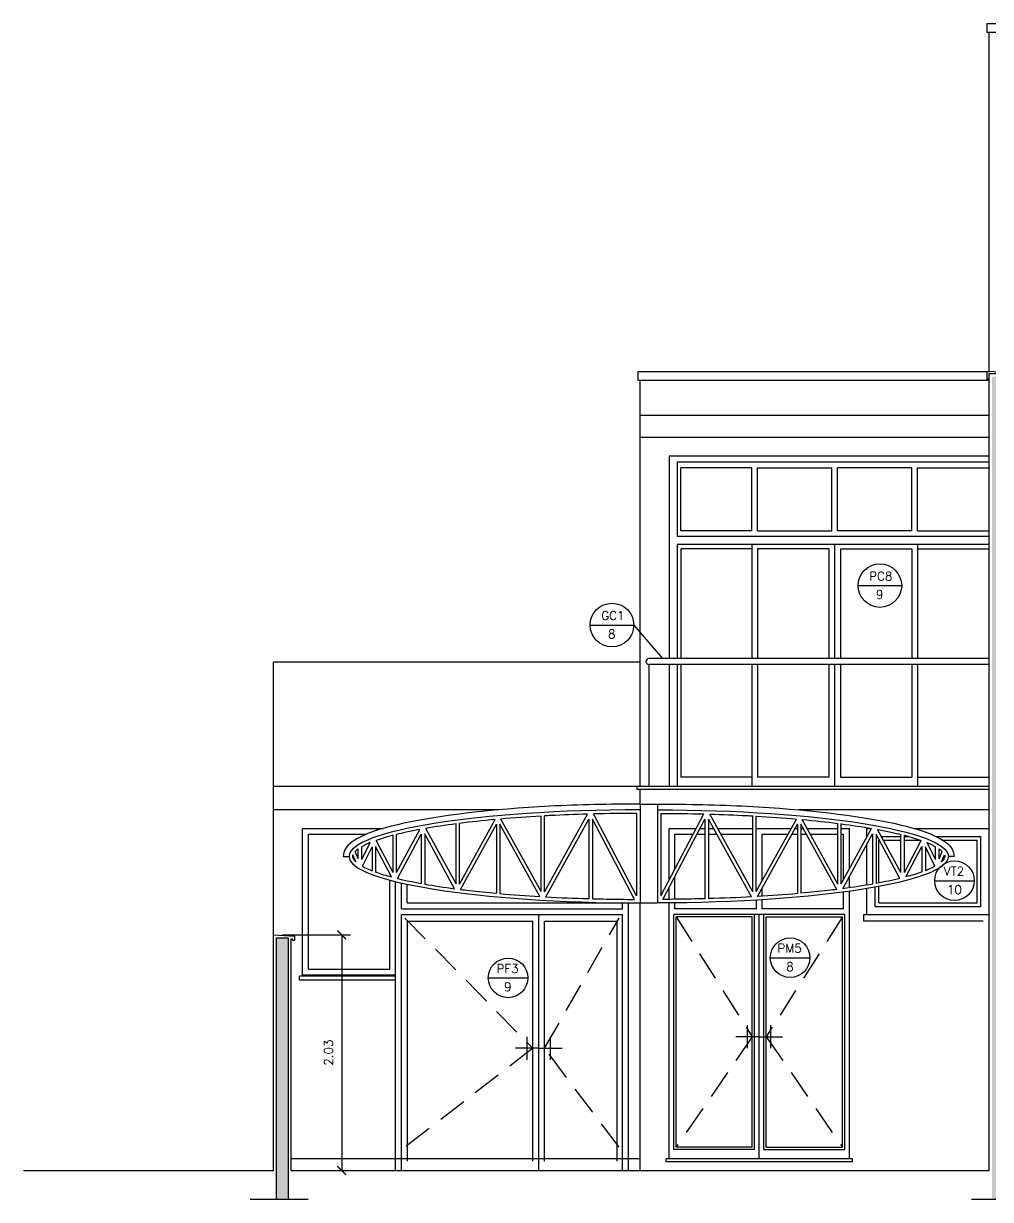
# Model space of a CAD drawing. Header units: millimetres. Extents: x 505 to 658, y 146 to 158.
# Drawn here: x 549.97 to 558.29, y 147.82 to 157.93 of the extents above; entities that cross this region are included whole.
import ezdxf

# ---------------------------------------------------------------- set-up
doc = ezdxf.new("R2010")
doc.units = ezdxf.units.MM
doc.linetypes.add('HIDDEN', pattern=[0.375, 0.25, -0.125])
for name, color, linetype in [('ALV', 5, 'Continuous'), ('CAIX', 2, 'Continuous'), ('CAIXN', 7, 'Continuous'), ('COTAS', 1, 'Continuous'), ('LPROJ', 7, 'HIDDEN'), ('LVISTA', 1, 'Continuous'), ('LVISTA01', 8, 'Continuous'), ('LVISTA02', 1, 'Continuous'), ('LVISTA025', 3, 'Continuous'), ('METAL', 5, 'Continuous'), ('NOTAS', 2, 'Continuous'), ('REVEST', 2, 'Continuous'), ('SOLID', 8, 'Continuous')]:
    doc.layers.add(name, color=color, linetype=linetype)
doc.styles.add('60-50', font='romans.shx', dxfattribs={"height": 0.075})
doc.dimstyles.new('50', dxfattribs={"dimtxt": 0.1, "dimasz": 2.5, "dimexe": 1.25, "dimexo": 0.625, "dimgap": 0.075, "dimtad": 1, "dimzin": 0, "dimdsep": 46, "dimtxsty": '60-50', "dimcen": 2.5, "dimclrt": 3, "dimadec": 0, "dimazin": 0, "dimtfac": 1, "dimtmove": 0, "dimatfit": 3, "dimfxl": 1, "dimarcsym": 0})

# ---------------------------------------------------------------- blocks, each defined once
blk = doc.blocks.new('_ARCHTICK')
at = {"color": 0, "linetype": 'ByBlock', "const_width": 0.15}
blk.add_lwpolyline([(-0.5, -0.5), (0.5, 0.5)], dxfattribs=at)
blk = doc.blocks.new('*D26')
at = {"color": 0, "linetype": 'ByBlock'}
for p, q in [((552.198, 150.098), (552.784, 150.098)), ((552.709, 150.098), (552.709, 148.073)), ((552.351, 148.073), (552.784, 148.073))]:
    blk.add_line(p, q, dxfattribs=at)
at = {"layer": 'DEFPOINTS', "color": 0, "linetype": 'ByBlock'}
for p in [(552.123, 150.098), (552.276, 148.073), (552.709, 148.073)]:
    blk.add_point(p, dxfattribs=at)
at = {"color": 0, "linetype": 'ByBlock', "xscale": 0.075, "yscale": 0.075, "zscale": 0.075}
for p, rotation in [((552.709, 150.098), 90), ((552.709, 148.073), 270)]:
    blk.add_blockref('_ARCHTICK', p, dxfattribs=dict(at, rotation=rotation))
at = {"color": 3, "linetype": 'ByBlock', "insert": (552.596, 149.086), "char_height": 0.075, "attachment_point": 5, "rotation": 90, "style": '60-50'}
blk.add_mtext('2.03', dxfattribs=at)

msp = doc.modelspace()

# ---------------------------------------------------------------- hatches: boundary and pattern name
at = {"layer": 'SOLID'}
h = msp.add_hatch(color=256, dxfattribs=at)
h.paths.add_polyline_path([(552.251, 150.073), (552.148, 150.073), (552.148, 147.823), (552.251, 147.823)])
h.paths.add_polyline_path([(558.298, 147.823), (558.398, 147.823), (558.398, 151.198), (560.698, 151.198), (560.698, 151.038), (560.798, 151.038), (560.798, 151.198), (565.848, 151.198), (565.848, 151.038), (565.948, 151.038), (565.948, 151.198), (567.348, 151.198), (567.348, 147.823), (567.448, 147.823), (567.448, 154.898), (567.348, 154.898), (567.348, 154.523), (560.448, 154.523), (558.398, 154.523), (558.398, 154.898), (558.298, 154.898)])
h.paths.add_polyline_path([(558.498, 151.323), (558.498, 154.398), (560.698, 154.398), (560.698, 151.323)], flags=16)
h.paths.add_polyline_path([(560.798, 151.323), (560.798, 154.398), (567.248, 154.398), (567.248, 151.323)], flags=16)
h.paths.add_polyline_path([(565.848, 147.823), (565.948, 147.823), (565.948, 149.348), (565.848, 149.348)], flags=17)
h.paths.add_polyline_path([(572.098, 150.073), (571.994, 150.073), (571.994, 147.823), (572.098, 147.823)])
h.paths.add_polyline_path([(563.066, 151.634), (563.55, 151.634), (563.55, 151.812), (563.066, 151.812)], flags=8)

# ---------------------------------------------------------------- linework, layer by layer
at = {"layer": 'ALV'}
for p, q in [((552.148, 150.073), (552.251, 150.073)), ((552.148, 147.823), (552.148, 150.073)), ((552.251, 147.823), (552.251, 150.073))]:
    msp.add_line(p, q, dxfattribs=at)
at = {"layer": 'CAIX'}
msp.add_lwpolyline([(558.423, 154.888), (558.443, 154.868), (558.443, 154.933), (558.253, 154.943), (558.253, 154.868), (558.273, 154.888)], dxfattribs=at)
at = {"layer": 'CAIXN', "color": 8, "ltscale": 0.5}
for p, q in [((557.148, 153.101), (557.522, 153.101)), ((554.845, 152.762), (555.219, 152.762)), ((555.219, 152.762), (555.466, 152.473)), ((557.806, 150.564), (558.146, 150.564)), ((556.393, 149.902), (556.733, 149.902)), ((553.969, 149.728), (554.309, 149.728))]:
    msp.add_line(p, q, dxfattribs=at)
for centre, radius in [((557.335, 153.101), 0.187), ((555.032, 152.762), 0.187), ((557.976, 150.564), 0.17), ((556.563, 149.902), 0.17), ((554.139, 149.728), 0.17)]:
    msp.add_circle(centre, radius, dxfattribs=at)
at = {"layer": 'LPROJ'}
for p, q in [((553.253, 150.243), (554.351, 149.123)), ((554.453, 149.123), (555.093, 150.243)), ((555.583, 150.253), (556.238, 149.223)), ((557.013, 150.253), (556.358, 149.223)), ((554.351, 149.123), (553.253, 148.273)), ((555.093, 148.273), (554.453, 149.123)), ((556.238, 149.223), (555.583, 148.273)), ((556.358, 149.223), (557.013, 148.273))]:
    msp.add_line(p, q, dxfattribs=at)
at = {"layer": 'LVISTA'}
for p, q in [((558.273, 154.563), (555.273, 154.563)), ((555.273, 154.373), (555.273, 154.563)), ((558.273, 154.373), (555.273, 154.373)), ((558.273, 151.373), (555.248, 151.373)), ((555.248, 151.348), (555.248, 151.373)), ((558.273, 151.348), (555.248, 151.348)), ((555.273, 151.223), (555.273, 151.348)), ((558.273, 151.173), (556.634, 151.173)), ((557.098, 148.148), (555.498, 148.148))]:
    msp.add_line(p, q, dxfattribs=at)
at = {"layer": 'LVISTA01'}
for p, q in [((555.253, 154.943), (558.273, 154.943)), ((555.253, 154.943), (555.253, 154.868)), ((555.253, 154.868), (558.273, 154.868)), ((555.273, 154.563), (555.273, 154.868)), ((555.273, 151.373), (555.273, 154.373)), ((555.523, 154.213), (555.523, 152.473)), ((558.273, 154.213), (555.523, 154.213)), ((555.593, 154.163), (555.593, 153.523)), ((558.273, 154.163), (555.593, 154.163)), ((556.234, 154.113), (555.625, 154.113)), ((555.625, 153.573), (555.625, 154.113)), ((556.234, 153.573), (556.234, 154.113)), ((556.284, 153.573), (556.284, 154.113)), ((556.284, 154.113), (556.921, 154.113)), ((556.921, 153.573), (556.921, 154.113)), ((557.608, 154.113), (556.971, 154.113)), ((556.971, 153.573), (556.971, 154.113)), ((557.608, 153.573), (557.608, 154.113)), ((557.658, 154.113), (558.268, 154.113)), ((557.658, 153.573), (557.658, 154.113)), ((556.234, 153.573), (555.625, 153.573)), ((556.284, 153.573), (556.921, 153.573)), ((557.608, 153.573), (556.971, 153.573)), ((557.658, 153.573), (558.268, 153.573)), ((558.273, 153.523), (555.593, 153.523)), ((558.273, 153.453), (555.593, 153.453)), ((555.593, 153.453), (555.593, 152.473)), ((555.625, 153.417), (555.625, 152.473)), ((556.234, 153.417), (555.625, 153.417)), ((556.234, 153.453), (556.234, 152.473)), ((556.896, 153.417), (556.284, 153.417)), ((556.284, 153.417), (556.284, 152.473)), ((556.896, 153.417), (556.896, 152.473)), ((556.946, 153.453), (556.946, 152.473)), ((556.996, 153.417), (557.608, 153.417)), ((556.996, 153.417), (556.996, 152.473)), ((557.608, 153.417), (557.608, 152.473)), ((557.658, 153.453), (557.658, 152.473)), ((557.658, 153.417), (558.268, 153.417)), ((552.123, 150.098), (552.123, 152.443)), ((555.273, 152.443), (552.123, 152.443)), ((555.523, 152.423), (555.523, 151.373)), ((555.593, 152.423), (555.593, 151.373)), ((555.625, 152.423), (555.625, 151.453)), ((556.234, 152.423), (556.234, 151.373)), ((556.284, 152.423), (556.284, 151.453)), ((556.896, 152.423), (556.896, 151.453)), ((556.946, 152.423), (556.946, 151.373)), ((556.996, 152.423), (556.996, 151.453)), ((557.608, 152.423), (557.608, 151.453)), ((557.658, 152.423), (557.658, 151.373)), ((556.234, 151.453), (555.625, 151.453)), ((556.896, 151.453), (556.284, 151.453)), ((556.996, 151.453), (557.608, 151.453)), ((557.658, 151.453), (558.268, 151.453)), ((555.248, 151.373), (552.123, 151.373)), ((554.061, 151.173), (552.123, 151.173)), ((552.373, 149.753), (552.373, 151.013)), ((552.373, 151.013), (553.065, 151.013)), ((552.423, 150.963), (552.921, 150.963)), ((552.423, 149.803), (552.423, 150.963)), ((553.123, 149.803), (553.123, 150.569)), ((553.173, 149.753), (553.173, 150.556)), ((553.173, 148.073), (553.173, 150.556)), ((553.223, 150.323), (553.223, 150.544)), ((553.273, 150.373), (553.273, 150.533)), ((553.273, 150.373), (555.073, 150.373)), ((555.123, 150.323), (555.123, 150.374)), ((555.173, 148.073), (555.173, 150.374)), ((553.223, 150.323), (555.123, 150.323)), ((553.223, 148.073), (553.223, 150.273)), ((553.223, 150.273), (555.123, 150.273)), ((554.403, 148.073), (554.403, 150.273)), ((555.123, 148.073), (555.123, 150.273)), ((553.273, 150.217), (554.351, 150.217)), ((553.273, 150.217), (553.273, 148.153)), ((554.351, 148.153), (554.351, 150.217)), ((554.453, 148.153), (554.453, 150.217)), ((554.453, 150.217), (555.073, 150.217)), ((555.073, 150.217), (555.073, 148.153)), ((553.173, 149.743), (552.348, 149.743)), ((552.348, 149.708), (552.348, 149.743)), ((553.173, 149.753), (552.373, 149.753)), ((552.423, 149.803), (553.123, 149.803)), ((553.173, 149.708), (552.348, 149.708)), ((555.273, 148.173), (552.276, 148.173))]:
    msp.add_line(p, q, dxfattribs=at)
at = {"layer": 'LVISTA02'}
for p, q in [((558.253, 157.933), (560.843, 157.933)), ((558.253, 157.933), (558.253, 157.858)), ((558.253, 157.858), (560.843, 157.858)), ((558.273, 154.942), (558.273, 157.858)), ((558.273, 155.059), (558.273, 157.858)), ((555.348, 152.423), (555.348, 151.373)), ((555.523, 151.013), (555.756, 151.013)), ((555.523, 150.568), (555.523, 151.013)), ((555.573, 150.963), (555.73, 150.963)), ((555.573, 150.663), (555.573, 150.963)), ((555.764, 150.963), (555.831, 150.963)), ((555.79, 151.013), (555.831, 151.013)), ((555.861, 151.013), (555.906, 151.013)), ((555.861, 150.963), (555.934, 150.963)), ((555.941, 151.013), (556.242, 151.013)), ((555.968, 150.963), (556.242, 150.963)), ((556.272, 151.013), (556.572, 151.013)), ((556.272, 150.963), (556.273, 150.963)), ((556.323, 150.963), (556.545, 150.963)), ((556.323, 150.561), (556.323, 150.963)), ((556.579, 150.963), (556.626, 150.963)), ((556.607, 151.013), (556.626, 151.013)), ((556.656, 151.013), (556.676, 151.013)), ((556.656, 150.963), (556.704, 150.963)), ((556.71, 151.013), (556.973, 151.013)), ((556.738, 150.963), (556.973, 150.963)), ((557.003, 151.013), (557.073, 151.013)), ((557.003, 150.963), (557.023, 150.963)), ((557.023, 150.571), (557.023, 150.963)), ((557.073, 150.663), (557.073, 151.013)), ((557.223, 151.013), (557.264, 151.013)), ((557.223, 150.938), (557.223, 151.013)), ((557.302, 150.943), (557.314, 150.943)), ((557.348, 150.943), (557.515, 150.943)), ((557.545, 150.943), (557.583, 150.943)), ((557.63, 151.013), (558.273, 151.013)), ((557.819, 150.943), (558.203, 150.943)), ((558.203, 150.343), (558.203, 150.943)), ((557.223, 150.526), (557.223, 150.875)), ((557.325, 150.913), (557.33, 150.913)), ((557.325, 150.545), (557.325, 150.913)), ((557.364, 150.913), (557.515, 150.913)), ((557.545, 150.913), (557.68, 150.913)), ((557.874, 150.913), (558.17, 150.913)), ((558.17, 150.373), (558.17, 150.913)), ((555.573, 150.404), (555.573, 150.599)), ((557.073, 150.503), (557.073, 150.6)), ((555.523, 150.404), (555.523, 150.504)), ((556.323, 150.43), (556.323, 150.499)), ((557.023, 150.496), (557.023, 150.508)), ((557.023, 150.323), (557.023, 150.466)), ((557.073, 148.173), (557.073, 150.473)), ((557.223, 150.273), (557.223, 150.496)), ((557.293, 150.343), (557.293, 150.508)), ((557.325, 150.373), (557.325, 150.514)), ((555.273, 148.073), (555.273, 150.373)), ((555.523, 148.173), (555.523, 150.374)), ((555.573, 150.323), (555.573, 150.374)), ((556.273, 150.323), (556.273, 150.397)), ((556.323, 150.323), (556.323, 150.4)), ((557.293, 150.343), (558.203, 150.343)), ((557.325, 150.373), (558.17, 150.373)), ((557.033, 150.273), (555.563, 150.273)), ((555.563, 148.253), (555.563, 150.273)), ((556.273, 150.323), (555.573, 150.323)), ((555.583, 148.273), (555.583, 150.253)), ((556.238, 150.253), (555.583, 150.253)), ((556.238, 148.273), (556.238, 150.253)), ((556.258, 148.253), (556.258, 150.273)), ((556.298, 148.173), (556.298, 150.273)), ((557.023, 150.323), (556.323, 150.323)), ((556.338, 148.253), (556.338, 150.273)), ((556.358, 148.273), (556.358, 150.253)), ((556.358, 150.253), (557.013, 150.253)), ((557.013, 148.273), (557.013, 150.253)), ((557.033, 148.253), (557.033, 150.273)), ((557.198, 150.273), (558.273, 150.273)), ((557.198, 150.215), (557.198, 150.273)), ((558.223, 150.215), (557.198, 150.215)), ((556.258, 148.253), (555.563, 148.253)), ((556.238, 148.273), (555.583, 148.273)), ((556.338, 148.253), (557.033, 148.253)), ((556.358, 148.273), (557.013, 148.273)), ((557.098, 148.173), (555.498, 148.173)), ((555.498, 148.148), (555.498, 148.173)), ((557.098, 148.148), (557.098, 148.173))]:
    msp.add_line(p, q, dxfattribs=at)
at = {"layer": 'LVISTA02', "color": 2}
for p, q in [((558.273, 152.473), (555.348, 152.473)), ((558.273, 152.423), (555.348, 152.423))]:
    msp.add_line(p, q, dxfattribs=at)
msp.add_arc((555.348, 152.448), 0.025, 90, 270, dxfattribs=at)
at = {"layer": 'LVISTA025'}
msp.add_line((558.273, 154.923), (558.423, 154.923), dxfattribs=at)
at = {"layer": 'METAL', "color": 5}
for p, q in [((555.273, 151.223), (555.423, 151.223)), ((555.273, 151.223), (555.273, 150.373)), ((555.423, 151.223), (555.423, 150.373)), ((555.273, 150.373), (555.423, 150.373))]:
    msp.add_line(p, q, dxfattribs=at)
at = {"layer": 'METAL', "color": 1}
for p, q in [((553.692, 150.536), (553.692, 151.055)), ((553.722, 150.535), (554.027, 151.09)), ((553.722, 150.535), (553.722, 151.057)), ((553.731, 150.489), (554.039, 151.049)), ((554.039, 151.049), (554.039, 150.456)), ((554.069, 151.049), (554.069, 150.453)), ((554.412, 150.428), (554.069, 151.049)), ((554.423, 150.47), (554.078, 151.094)), ((554.423, 150.47), (554.423, 151.12)), ((554.453, 150.469), (554.823, 151.137)), ((554.453, 150.469), (554.453, 151.121)), ((554.463, 150.425), (554.834, 151.094)), ((554.834, 151.094), (554.834, 150.409)), ((554.864, 151.092), (554.864, 150.409)), ((555.225, 150.403), (554.864, 151.092)), ((555.243, 150.435), (554.873, 151.138)), ((555.243, 151.143), (555.243, 150.435)), ((555.453, 151.143), (555.453, 150.435)), ((555.453, 150.435), (555.822, 151.138)), ((555.47, 150.403), (555.831, 151.092)), ((555.831, 151.092), (555.831, 150.409)), ((555.861, 151.094), (555.861, 150.409)), ((556.232, 150.425), (555.861, 151.094)), ((556.242, 150.469), (555.872, 151.137)), ((556.242, 150.469), (556.242, 151.121)), ((556.272, 150.47), (556.272, 151.12)), ((556.272, 150.47), (556.617, 151.094)), ((556.283, 150.428), (556.626, 151.049)), ((556.626, 151.049), (556.626, 150.453)), ((556.656, 151.049), (556.656, 150.456)), ((556.965, 150.489), (556.656, 151.049)), ((556.973, 150.535), (556.668, 151.09)), ((556.973, 150.535), (556.973, 151.057)), ((557.003, 150.536), (557.003, 151.055)), ((553.151, 150.634), (553.151, 150.954)), ((553.181, 150.633), (553.38, 151.004)), ((553.181, 150.633), (553.181, 150.961)), ((553.188, 150.584), (553.393, 150.965)), ((553.393, 150.965), (553.393, 150.54)), ((553.423, 150.966), (553.423, 150.535)), ((553.68, 150.495), (553.423, 150.966)), ((553.692, 150.536), (553.431, 151.013)), ((557.003, 150.536), (557.264, 151.013)), ((557.015, 150.495), (557.272, 150.966)), ((557.272, 150.966), (557.272, 150.535)), ((557.302, 150.965), (557.302, 150.54)), ((557.507, 150.584), (557.302, 150.965)), ((557.515, 150.633), (557.315, 151.004)), ((557.515, 150.633), (557.515, 150.961)), ((557.545, 150.634), (557.545, 150.954)), ((552.882, 150.746), (552.954, 150.891)), ((552.882, 150.746), (552.882, 150.856)), ((552.887, 150.688), (552.97, 150.854)), ((552.97, 150.854), (552.97, 150.65)), ((553, 150.858), (553, 150.639)), ((553.137, 150.597), (553, 150.858)), ((553.151, 150.634), (553.006, 150.91)), ((557.545, 150.634), (557.689, 150.91)), ((557.559, 150.597), (557.696, 150.858)), ((557.696, 150.858), (557.696, 150.639)), ((557.726, 150.854), (557.726, 150.65)), ((557.808, 150.688), (557.726, 150.854)), ((557.813, 150.746), (557.741, 150.891)), ((557.813, 150.746), (557.813, 150.856)), ((552.832, 150.725), (552.805, 150.787)), ((552.852, 150.753), (552.825, 150.815)), ((552.852, 150.753), (552.852, 150.837)), ((557.843, 150.753), (557.843, 150.837)), ((557.843, 150.753), (557.87, 150.815)), ((557.863, 150.725), (557.89, 150.787))]:
    msp.add_line(p, q, dxfattribs=at)
at = {"layer": 'METAL', "color": 4}
for p, q in [((552.723, 150.773), (552.773, 150.773)), ((557.972, 150.773), (557.923, 150.773))]:
    msp.add_line(p, q, dxfattribs=at)
at = {"layer": 'METAL', "color": 1}
msp.add_ellipse((555.273, 150.773), major_axis=(2.5, 0), ratio=0.16, start_param=7.853982, end_param=10.995574, dxfattribs=at)
at = {"layer": 'METAL', "color": 1, "extrusion": (0, 0, -1)}
msp.add_ellipse((555.423, 150.773), major_axis=(-2.5, 0), ratio=0.16, start_param=7.853982, end_param=10.995574, dxfattribs=at)
at = {"layer": 'METAL', "color": 4}
for points in [[(555.273, 151.223), (555.01, 151.223), (554.748, 151.217), (554, 151.178), (553.554, 151.126), (553.093, 151.025), (552.973, 150.989), (552.818, 150.916), (552.768, 150.883), (552.729, 150.817), (552.723, 150.795), (552.723, 150.773)], [(555.423, 151.223), (555.685, 151.223), (555.947, 151.217), (556.695, 151.178), (557.141, 151.126), (557.603, 151.025), (557.722, 150.989), (557.877, 150.916), (557.927, 150.883), (557.966, 150.817), (557.972, 150.795), (557.972, 150.773)]]:
    msp.add_open_spline(points, degree=3, knots=[7.853982, 7.853982, 7.853982, 7.853982, 8.167529, 8.167529, 8.794622, 8.794622, 9.094459, 9.094459, 9.330966, 9.330966, 9.424472, 9.424472, 9.424472, 9.424472], dxfattribs=at)
at = {"layer": 'METAL', "color": 1}
for points in [[(553.692, 151.053), (553.599, 151.041), (553.512, 151.027), (553.431, 151.013)], [(554.027, 151.09), (553.92, 151.08), (553.818, 151.069), (553.722, 151.057)], [(554.423, 151.119), (554.304, 151.113), (554.189, 151.104), (554.078, 151.094)], [(555.243, 151.143), (555.119, 151.143), (554.995, 151.141), (554.873, 151.138)], [(555.453, 151.143), (555.576, 151.143), (555.7, 151.141), (555.822, 151.138)], [(556.272, 151.119), (556.391, 151.113), (556.506, 151.104), (556.617, 151.094)], [(556.668, 151.09), (556.775, 151.08), (556.877, 151.069), (556.973, 151.057)], [(557.003, 151.053), (557.096, 151.041), (557.183, 151.027), (557.264, 151.013)], [(553.151, 150.954), (553.096, 150.94), (553.048, 150.925), (553.006, 150.91)], [(557.545, 150.954), (557.599, 150.94), (557.647, 150.925), (557.689, 150.91)], [(552.852, 150.837), (552.841, 150.83), (552.832, 150.822), (552.825, 150.815)], [(557.843, 150.837), (557.854, 150.83), (557.863, 150.822), (557.87, 150.815)], [(552.887, 150.688), (552.91, 150.675), (552.938, 150.662), (552.97, 150.65)], [(557.808, 150.688), (557.785, 150.675), (557.758, 150.662), (557.726, 150.65)], [(553.188, 150.584), (553.25, 150.568), (553.319, 150.554), (553.393, 150.54)], [(557.507, 150.584), (557.445, 150.568), (557.377, 150.554), (557.302, 150.54)], [(553.423, 150.535), (553.503, 150.521), (553.588, 150.507), (553.68, 150.495)], [(554.069, 150.453), (554.179, 150.443), (554.294, 150.435), (554.412, 150.428)], [(556.626, 150.453), (556.516, 150.443), (556.401, 150.435), (556.283, 150.428)], [(557.272, 150.535), (557.193, 150.521), (557.107, 150.507), (557.015, 150.495)], [(554.463, 150.425), (554.584, 150.418), (554.708, 150.413), (554.834, 150.41)], [(556.232, 150.425), (556.111, 150.418), (555.987, 150.413), (555.861, 150.41)]]:
    msp.add_open_spline(points, degree=3, dxfattribs=at)
for points, knots in [([(554.823, 151.137), (554.715, 151.134), (554.609, 151.129), (554.488, 151.123), (554.47, 151.122), (554.453, 151.121)], [8.0352234, 8.0352234, 8.0352234, 8.0352234, 8.1667529, 8.1667529, 8.1886436, 8.1886436, 8.1886436, 8.1886436]), ([(555.872, 151.137), (555.98, 151.134), (556.086, 151.129), (556.208, 151.123), (556.225, 151.122), (556.242, 151.121)], [8.0352234, 8.0352234, 8.0352234, 8.0352234, 8.1667529, 8.1667529, 8.1886436, 8.1886436, 8.1886436, 8.1886436]), ([(553.38, 151.004), (553.339, 150.996), (553.3, 150.989), (553.234, 150.974), (553.207, 150.968), (553.181, 150.961)], [8.7160455, 8.7160455, 8.7160455, 8.7160455, 8.7922953, 8.7922953, 8.8506807, 8.8506807, 8.8506807, 8.8506807]), ([(557.315, 151.004), (557.356, 150.996), (557.395, 150.989), (557.461, 150.974), (557.488, 150.968), (557.515, 150.961)], [8.7160455, 8.7160455, 8.7160455, 8.7160455, 8.7922953, 8.7922953, 8.8506807, 8.8506807, 8.8506807, 8.8506807]), ([(552.954, 150.891), (552.936, 150.883), (552.919, 150.876), (552.897, 150.864), (552.889, 150.86), (552.882, 150.856)], [9.0537869, 9.0537869, 9.0537869, 9.0537869, 9.11568731, 9.11568731, 9.14841449, 9.14841449, 9.14841449, 9.14841449]), ([(557.741, 150.891), (557.759, 150.883), (557.776, 150.876), (557.799, 150.864), (557.806, 150.86), (557.813, 150.856)], [9.0537869, 9.0537869, 9.0537869, 9.0537869, 9.11568731, 9.11568731, 9.14841449, 9.14841449, 9.14841449, 9.14841449]), ([(552.805, 150.787), (552.801, 150.771), (552.803, 150.764), (552.812, 150.746), (552.82, 150.736), (552.832, 150.725)], [9.4015321, 9.4015321, 9.4015321, 9.4015321, 9.5058147, 9.5058147, 9.6015309, 9.6015309, 9.6015309, 9.6015309]), ([(557.89, 150.787), (557.894, 150.771), (557.892, 150.764), (557.883, 150.746), (557.875, 150.736), (557.863, 150.725)], [9.4015321, 9.4015321, 9.4015321, 9.4015321, 9.5058147, 9.5058147, 9.6015309, 9.6015309, 9.6015309, 9.6015309]), ([(553, 150.639), (553.002, 150.638), (553.005, 150.637), (553.045, 150.622), (553.089, 150.609), (553.137, 150.597)], [9.8444373, 9.8444373, 9.8444373, 9.8444373, 9.8518289, 9.8518289, 9.9650797, 9.9650797, 9.9650797, 9.9650797]), ([(557.696, 150.639), (557.693, 150.638), (557.691, 150.637), (557.65, 150.622), (557.607, 150.609), (557.559, 150.597)], [9.8444373, 9.8444373, 9.8444373, 9.8444373, 9.8518289, 9.8518289, 9.9650797, 9.9650797, 9.9650797, 9.9650797]), ([(553.731, 150.489), (553.755, 150.486), (553.779, 150.483), (553.879, 150.471), (553.958, 150.463), (554.039, 150.456)], [10.3289975, 10.3289975, 10.3289975, 10.3289975, 10.3660985, 10.3660985, 10.4781053, 10.4781053, 10.4781053, 10.4781053]), ([(556.965, 150.489), (556.94, 150.486), (556.916, 150.483), (556.816, 150.471), (556.737, 150.463), (556.656, 150.456)], [10.3289975, 10.3289975, 10.3289975, 10.3289975, 10.3660985, 10.3660985, 10.4781053, 10.4781053, 10.4781053, 10.4781053]), ([(554.864, 150.409), (554.904, 150.408), (554.945, 150.407), (555.065, 150.404), (555.145, 150.404), (555.226, 150.403)], [10.8309529, 10.8309529, 10.8309529, 10.8309529, 10.880368, 10.880368, 10.9767189, 10.9767189, 10.9767189, 10.9767189]), ([(555.831, 150.409), (555.791, 150.408), (555.75, 150.407), (555.63, 150.404), (555.55, 150.404), (555.47, 150.403)], [10.8309529, 10.8309529, 10.8309529, 10.8309529, 10.880368, 10.880368, 10.9767189, 10.9767189, 10.9767189, 10.9767189])]:
    msp.add_open_spline(points, degree=3, knots=knots, dxfattribs=at)
at = {"layer": 'NOTAS'}
for p, q in [((556.198, 149.123), (556.198, 149.323)), ((556.398, 149.123), (556.398, 149.323)), ((554.403, 149.123), (554.203, 149.123)), ((554.303, 149.023), (554.303, 149.223)), ((554.403, 149.123), (554.603, 149.123)), ((554.503, 149.023), (554.503, 149.223)), ((556.298, 149.223), (556.098, 149.223)), ((556.298, 149.223), (556.498, 149.223)), ((552.422, 147.823), (551.922, 147.823)), ((558.623, 147.823), (558.122, 147.823))]:
    msp.add_line(p, q, dxfattribs=at)
at = {"layer": 'REVEST'}
for p, q in [((558.273, 154.923), (558.423, 154.923)), ((558.273, 148.073), (558.273, 154.923)), ((552.123, 148.073), (552.123, 150.098)), ((552.123, 150.098), (552.306, 150.088)), ((552.276, 148.073), (552.276, 150.063)), ((552.276, 150.063), (552.286, 150.063)), ((552.286, 150.053), (552.286, 150.063)), ((552.286, 150.053), (552.306, 150.053)), ((552.306, 150.053), (552.306, 150.088)), ((549.975, 148.073), (552.123, 148.073)), ((552.276, 148.073), (558.273, 148.073))]:
    msp.add_line(p, q, dxfattribs=at)

# ---------------------------------------------------------------- texts
at = {"layer": 'CAIXN', "color": 2, "ltscale": 0.5, "char_height": 0.075, "attachment_point": 5, "style": '60-50'}
for s, insert in [('PC8', (557.343, 153.182)), ('9', (557.333, 153.024)), ('GC1', (555.04, 152.843)), ('8', (555.03, 152.685)), ('VT2', (557.972, 150.645)), ('10', (557.975, 150.487)), ('PM5', (556.559, 149.983)), ('PF3', (554.135, 149.808)), ('8', (556.562, 149.825)), ('9', (554.137, 149.651))]:
    msp.add_mtext(s, dxfattribs=dict(at, insert=insert))

# ---------------------------------------------------------------- dimensions: what is measured, and where the dimension line sits
at = {"layer": 'COTAS'}
dim = msp.add_linear_dim(base=(552.708530256, 148.073293993), p1=(552.122589087, 150.098293993), p2=(552.27631879, 148.073293993), angle=90, dimstyle='50', override={"dimasz": 0.075, "dimexe": 0.075, "dimexo": 0.075, "dimzin": 4, "dimblk1": 'ARCHTICK', "dimblk2": 'ARCHTICK', "dimsah": 1, "dimtofl": 0, "dimtmove": 2}, dxfattribs=at)
dim.commit()
dim.dimension.update_dxf_attribs({"geometry": '*D26', "text_midpoint": (552.596030256, 149.085793993)})

doc.saveas('drawing.dxf')
